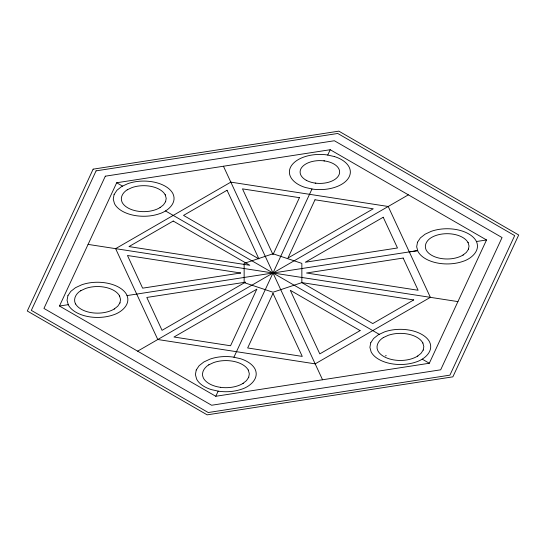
<?xml version="1.0" encoding="UTF-8"?>
<svg xmlns="http://www.w3.org/2000/svg" width="546" height="546" viewBox="0 0 546 546"><rect width="100%" height="100%" fill="white"/><g stroke="black" fill="none" stroke-linecap="round" stroke-linejoin="round"><path stroke-width="0.82" d="M119.915 302.982L120.557 299.529L119.533 295.741M165.575 201.733L166.202 198.362L165.192 194.608M248.676 377.341L249.331 373.826L248.3 369.997M423.177 350.116L423.832 346.601L422.802 342.772M468.42 249.324L469.034 246.048L468.018 242.287M59.473 306.033L116.687 182.753L330.214 149.72L486.527 239.967L429.313 363.247L215.786 396.28L59.473 306.033L68.243 304.675M215.786 396.28L218.175 391.134M233.906 357.234L311.998 188.964M327.736 155.064L330.214 149.72M165.725 201.515L163.452 204.893L159.992 207.63A22.495 12.988 0 0 1 122.127 202.327C119.663 197.399 123.137 192.172 127.436 189.701M120.038 302.798L117.745 306.224L114.196 309.022A23.041 13.302 0 0 1 75.423 303.59M248.778 377.19L246.464 380.637L242.854 383.497A23.471 13.548 0 0 1 203.351 377.955C200.778 372.822 204.402 367.362 208.886 364.789M468.598 249.065L466.359 252.409L462.988 255.071A21.901 12.647 0 0 1 426.119 249.904C423.723 245.106 427.102 240.015 431.285 237.612A21.901 12.647 0 0 1 468.154 242.786M423.28 349.966L420.966 353.412L417.349 356.272A23.471 13.548 0 0 1 377.852 350.73C375.279 345.598 378.904 340.138 383.388 337.565M80.856 290.663C76.242 293.257 72.85 298.867 75.539 304.02M137.633 351.153L408.367 194.847M385.496 355.903L386.179 355.507M127.184 189.817L132.009 187.578A22.495 12.988 0 0 1 165.302 195.011M159.992 207.63L160.538 207.378M80.665 290.752L85.538 288.486A23.041 13.302 0 0 1 119.635 296.103M114.196 309.022L114.687 308.797M208.736 364.858L213.657 362.571A23.471 13.548 0 0 1 248.389 370.331M462.988 255.071L463.595 254.791M242.854 383.497L243.298 383.285M383.237 337.633L388.158 335.346A23.471 13.548 0 0 1 422.891 343.106M417.349 356.272L417.867 356.033M126.965 295.591L417.704 250.614L409.295 251.918M476.419 241.53L486.527 239.967M88.083 244.396L457.917 301.604M323.901 160.79L324.529 160.934M315.206 183.101L315.834 183.244M220.331 387.312L220.68 387.387M116.687 182.753L122.522 186.125M165.506 210.94L379.245 334.336M422.229 359.159L429.313 363.247M223.45 166.237L322.55 379.763M67.909 295.693L67.056 300.259L68.277 304.798A30.48 17.595 0 0 0 113.384 314.871C121.519 312.339 131.17 304.272 126.774 294.888A30.48 17.595 0 0 0 81.668 284.814L75.471 287.701L70.775 291.407L67.909 295.693M114.094 194.519L113.24 199.085L114.469 203.624A30.48 17.595 0 0 0 159.569 213.698C167.711 211.165 177.361 203.092 172.959 193.714A30.48 17.595 0 0 0 127.853 183.64L121.656 186.52L116.967 190.233L114.094 194.519M196.253 369.99L195.4 374.556L196.621 379.095A30.48 17.595 0 0 0 211.254 389.585L218.68 391.243A30.48 17.595 0 0 0 241.728 389.168C249.863 386.643 259.514 378.569 255.119 369.192A30.48 17.595 0 0 0 240.486 358.702L233.06 357.043A30.48 17.595 0 0 0 210.012 359.118L203.815 361.998L199.119 365.704L196.253 369.99M370.748 342.765L369.901 347.331L371.123 351.87A30.48 17.595 0 0 0 416.229 361.943C424.365 359.411 434.015 351.344 429.613 341.967A30.48 17.595 0 0 0 384.514 331.893L378.317 334.773L373.621 338.479L370.748 342.765M417.519 242.192L416.666 246.758L417.888 251.296A30.48 17.595 0 0 0 462.994 261.37C471.13 258.838 480.78 250.771 476.385 241.387A30.48 17.595 0 0 0 431.279 231.313L425.081 234.2L420.386 237.906L417.519 242.192M93.134 169.158L27.3 311.008L207.166 414.851L452.866 376.842L518.7 234.992L338.834 131.149L93.134 169.158M96.082 170.857L31.327 310.387L208.244 412.53L449.918 375.143L514.673 235.613L337.756 133.47L96.082 170.857M105.317 176.187L43.939 308.435L211.623 405.248L440.683 369.813L502.061 237.565L334.377 140.752L105.317 176.187M256.804 289.196L230.549 345.761L173.983 337.012L256.804 289.196M299.426 197.672L273 254.613L242.485 188.868L299.426 197.672M314.994 199.788L287.96 258.04L373.246 208.797L314.994 199.788M273 293.366L247.659 347.966L302.259 356.408L273 293.366M230.828 182.139L115.622 248.655L157.787 339.516L315.172 363.861L430.378 297.345L388.213 206.484L230.828 182.139M173.225 221.048L128.986 246.587L249.843 265.281L173.225 221.048M227.054 190.267L183.531 215.397L258.92 258.92L227.054 190.267M245.427 282.193L162.053 330.323L146.799 297.447L245.427 282.193M383.217 217.247L305.282 262.244L397.481 247.98L383.217 217.247M360.121 330.603L319.799 353.883L290.288 290.288L360.121 330.603M413.718 299.925L372.775 323.566L301.856 282.616L273 292.24L244.144 282.616L244.144 263.384L273 253.76L301.856 263.384L301.856 282.616L413.718 299.925M240.643 273L142.629 288.165L127.464 255.494L240.643 273M403.16 258.053L306.524 273L418.113 290.26L403.16 258.053M334.48 156.572L327.061 154.914A30.48 17.595 0 0 0 291.441 165.67A30.48 17.595 0 0 0 305.255 187.462L312.674 189.114A30.48 17.595 0 0 0 348.293 178.365A30.48 17.595 0 0 0 334.48 156.572M306.231 180.269A19.758 11.405 0 0 0 339.066 174.706A19.758 11.405 0 0 0 314.305 161.07A19.758 11.405 0 0 0 306.231 180.269"/></g></svg>
